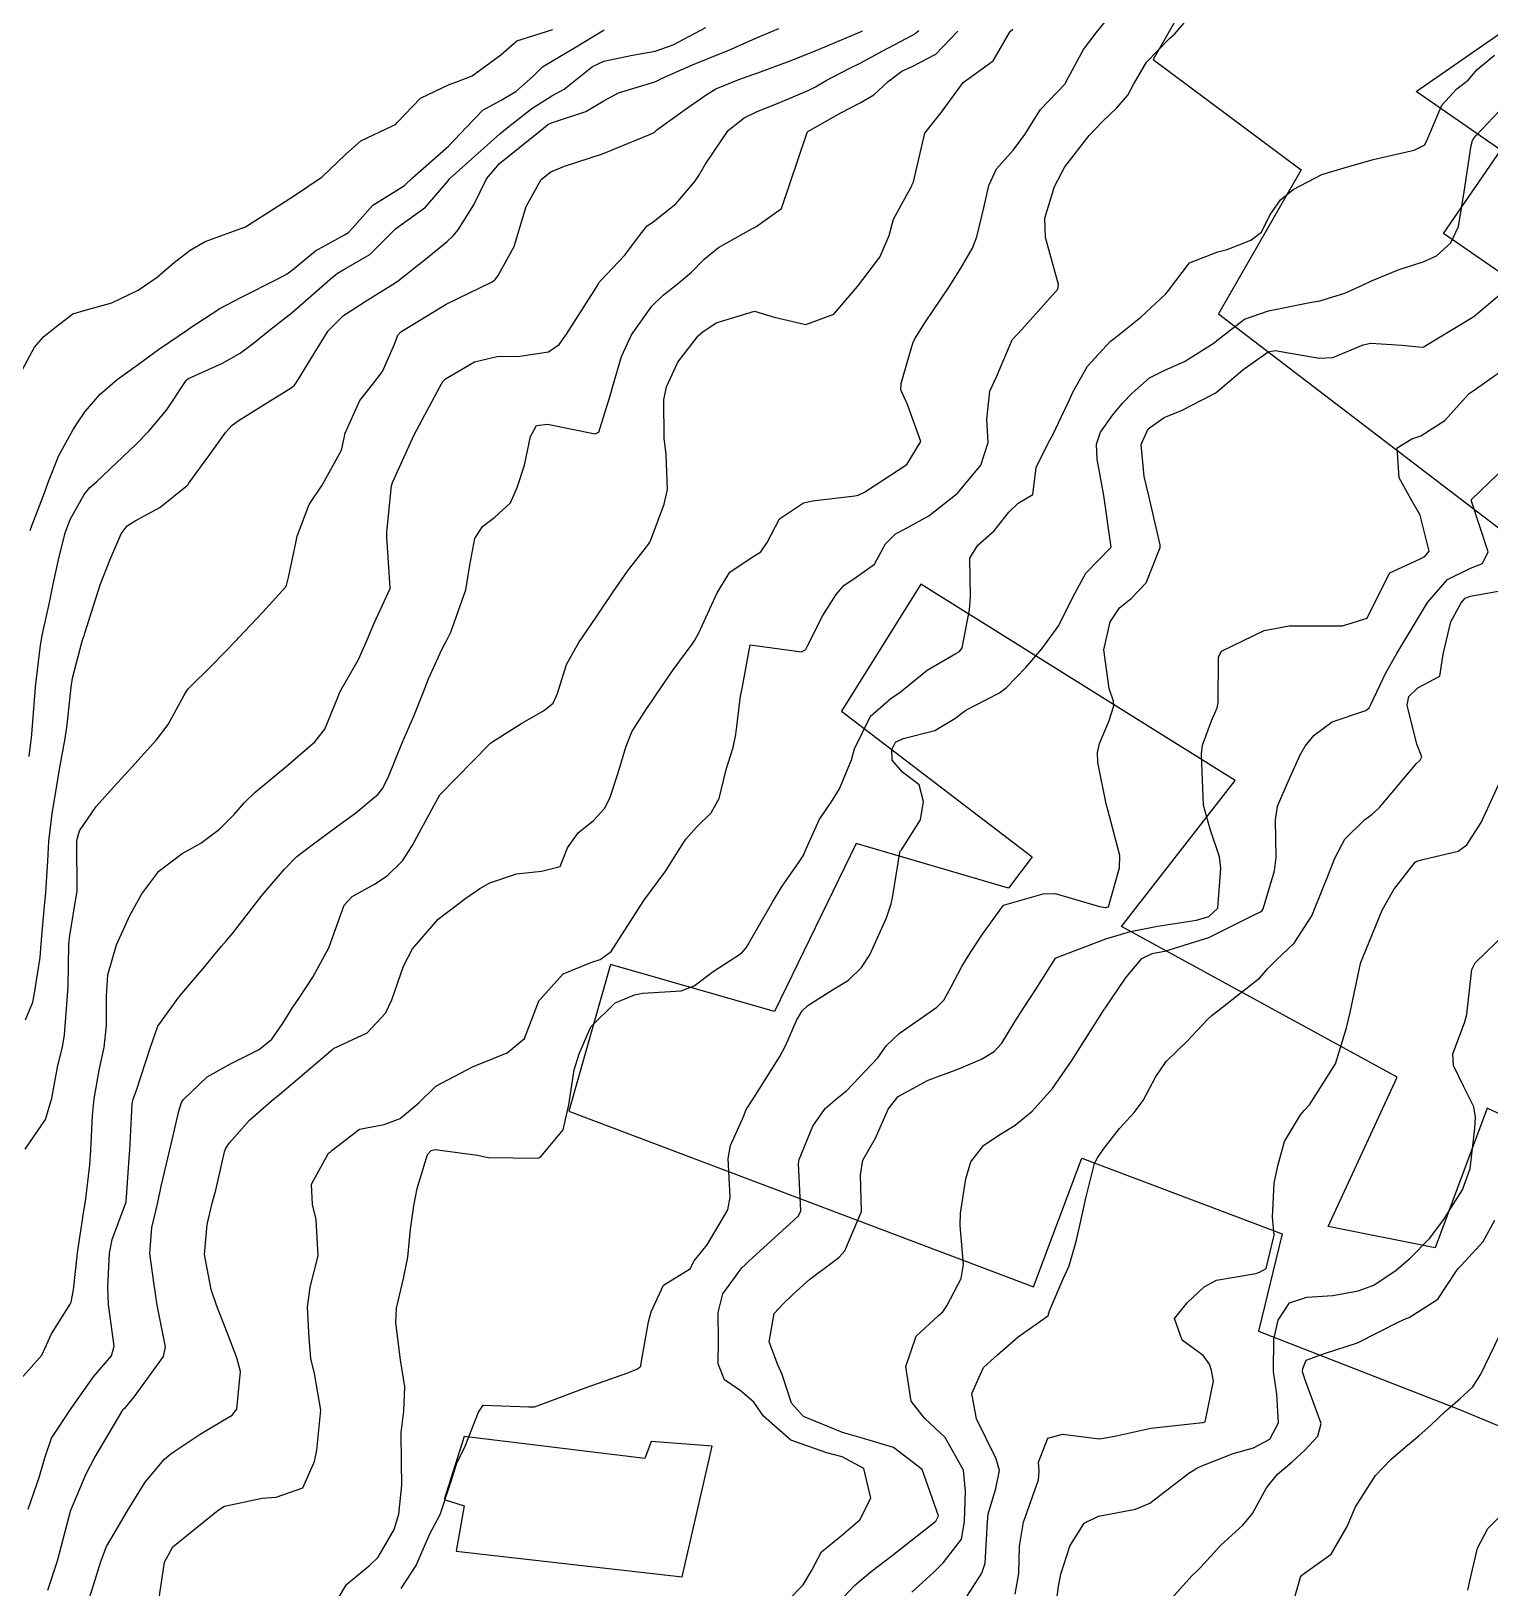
# Model space of a CAD drawing. Header units: metres. Extents: x 318500 to 325275, y 7408834 to 7428799.
# Drawn here: x 321605.4 to 321662.2, y 7423787.1 to 7423847.7 of the extents above; entities that cross this region are included whole.
import ezdxf

# ---------------------------------------------------------------- set-up
doc = ezdxf.new("R2010")
doc.units = ezdxf.units.M
doc.header["$MEASUREMENT"] = 0
for name, color, linetype in [('Curvas de Nivel 1m', 11, 'Continuous'), ('Curvas de Nivel 5m', 15, 'Continuous'), ('Edificações', 30, 'Continuous')]:
    doc.layers.add(name, color=color, linetype=linetype)

msp = doc.modelspace()

# ---------------------------------------------------------------- linework, layer by layer
at = {"layer": 'Curvas de Nivel 1m', "flags": 128}
for points, elevation in [([(321610.411, 7423786.594), (321610.634, 7423788.075), (321610.956, 7423788.671), (321612.661, 7423790.045), (321612.836, 7423790.178), (321612.973, 7423790.257), (321614.437, 7423790.567), (321614.979, 7423790.601), (321616.014, 7423790.975), (321616.476, 7423791.998), (321616.563, 7423792.44), (321616.712, 7423793.995), (321616.464, 7423795.418), (321616.332, 7423796.001), (321616.262, 7423796.802), (321616.204, 7423798.003), (321616.306, 7423798.787), (321616.617, 7423799.997), (321616.534, 7423801.409), (321616.398, 7423802.001), (321616.353, 7423802.791), (321617.021, 7423803.992), (321617.098, 7423804.054), (321617.162, 7423804.113), (321618.226, 7423804.928), (321619.177, 7423805.108), (321619.8, 7423805.342), (321620.532, 7423805.95), (321621.197, 7423806.609), (321622.65, 7423807.364), (321623.207, 7423807.59), (321623.43, 7423807.685), (321623.974, 7423807.902), (321624.649, 7423808.466), (321625.185, 7423809.891), (321625.208, 7423809.923), (321625.241, 7423809.967), (321626.151, 7423810.982), (321627.264, 7423811.432), (321627.583, 7423811.538), (321628.018, 7423811.849), (321629.29, 7423813.83), (321630.142, 7423814.987), (321630.664, 7423815.817), (321630.921, 7423816.219), (321631.333, 7423816.683), (321631.904, 7423817.24), (321632.219, 7423817.797), (321632.5, 7423818.932), (321632.76, 7423819.789), (321632.873, 7423820.293), (321633.055, 7423821.785), (321633.111, 7423822.078), (321633.43, 7423823.78), (321635.426, 7423823.51), (321635.583, 7423823.594), (321635.663, 7423823.748), (321636.257, 7423824.927), (321636.769, 7423825.737), (321637.083, 7423826.106), (321637.459, 7423826.35), (321638.265, 7423826.921), (321638.701, 7423827.712), (321639.085, 7423828.107), (321639.489, 7423828.312), (321640.376, 7423828.808), (321641.486, 7423829.67), (321641.51, 7423829.698), (321642.404, 7423830.778), (321642.689, 7423831.658), (321642.64, 7423832.562), (321642.762, 7423833.658), (321643.015, 7423834.209), (321643.589, 7423835.56), (321643.616, 7423835.623), (321643.632, 7423835.649), (321644.005, 7423836.054), (321645.405, 7423837.623), (321645.43, 7423837.806), (321644.922, 7423839.631), (321644.895, 7423840.387), (321645.272, 7423841.626), (321645.678, 7423842.388), (321646.622, 7423843.611), (321647.148, 7423844.156), (321647.706, 7423844.686), (321648.132, 7423845.175), (321648.345, 7423845.591), (321648.855, 7423846.462), (321649.747, 7423847.388), (321649.848, 7423847.469), (321649.955, 7423847.567), (321651.004, 7423848.793)], 792), ([(321607.533, 7423786.114), (321607.865, 7423787.181), (321608.154, 7423788.108), (321608.371, 7423788.691), (321608.966, 7423789.703), (321609.21, 7423790.096), (321609.882, 7423791.191), (321610.621, 7423792.076), (321610.821, 7423792.254), (321611.005, 7423792.383), (321612.016, 7423793.054), (321613.024, 7423793.659), (321613.27, 7423793.794), (321613.452, 7423794.036), (321613.587, 7423795.493), (321613.452, 7423796.036), (321613.065, 7423797.019), (321612.667, 7423798.046), (321612.447, 7423798.693), (321612.194, 7423800.054), (321612.287, 7423801.218), (321612.492, 7423802.05), (321612.629, 7423802.556), (321612.965, 7423804.052), (321613.021, 7423804.193), (321613.165, 7423804.395), (321613.939, 7423805.278), (321614.778, 7423806.026), (321615.193, 7423806.358), (321617.123, 7423807.991), (321617.166, 7423808.035), (321617.211, 7423808.068), (321618.516, 7423808.682), (321619.232, 7423809.441), (321619.481, 7423809.966), (321619.94, 7423811.28), (321620.287, 7423811.955), (321621.282, 7423813.102), (321622.358, 7423813.924), (321622.911, 7423814.3), (321623.299, 7423814.522), (321624.336, 7423814.868), (321625.306, 7423814.979), (321626.037, 7423815.151), (321626.314, 7423815.875), (321626.734, 7423816.463), (321627.336, 7423816.951), (321627.77, 7423817.428), (321627.98, 7423817.851), (321628.275, 7423818.762), (321628.599, 7423819.842), (321628.822, 7423820.394), (321629.392, 7423821.289), (321629.617, 7423821.608), (321629.758, 7423821.826), (321630.425, 7423822.81), (321631.169, 7423823.813), (321631.277, 7423823.966), (321631.434, 7423824.244), (321632.144, 7423825.8), (321632.64, 7423826.614), (321633.471, 7423827.174), (321633.849, 7423827.399), (321634.094, 7423827.771), (321634.576, 7423828.682), (321635.503, 7423829.308), (321635.859, 7423829.392), (321637.508, 7423829.578), (321637.628, 7423829.609), (321637.883, 7423829.724), (321639.521, 7423830.807), (321640.072, 7423831.692), (321639.552, 7423833.136), (321639.291, 7423833.704), (321639.311, 7423833.957), (321639.578, 7423834.897), (321639.756, 7423835.529), (321639.834, 7423835.696), (321640.257, 7423836.35), (321641.151, 7423837.677), (321641.324, 7423837.964), (321641.622, 7423838.445), (321642.08, 7423839.219), (321642.25, 7423839.664), (321642.528, 7423840.79), (321642.712, 7423841.66), (321643.019, 7423842.315), (321643.684, 7423843.048), (321644.113, 7423843.644), (321644.726, 7423844.613), (321645.683, 7423845.621), (321645.699, 7423845.642), (321645.721, 7423845.681), (321646.399, 7423846.954), (321646.897, 7423847.609), (321647.28, 7423848.08)], 791), ([(321604.919, 7423834.16), (321605.572, 7423835.369), (321605.935, 7423835.788), (321606.384, 7423836.142), (321607.063, 7423836.66), (321607.59, 7423836.824), (321608.575, 7423837.096), (321609.605, 7423837.585), (321610.348, 7423838.089), (321611.023, 7423838.675), (321611.626, 7423839.138), (321612.211, 7423839.485), (321613.639, 7423839.995), (321613.68, 7423840.009), (321613.786, 7423840.048), (321615.652, 7423841.249), (321616.771, 7423842.003), (321617.673, 7423842.861), (321618.275, 7423843.393), (321619.485, 7423843.972), (321619.629, 7423844.032), (321619.692, 7423844.11), (321620.6, 7423845.064), (321621.715, 7423845.591), (321621.966, 7423845.687), (321622.612, 7423845.927), (321623.728, 7423846.752), (321624.35, 7423847.287), (321625.748, 7423847.732)], 783), ([(321605.041, 7423795.211), (321605.854, 7423796.138), (321606.236, 7423796.959), (321606.954, 7423798.122), (321607.003, 7423798.2), (321607.088, 7423798.683), (321607.235, 7423799.992), (321607.25, 7423800.119), (321607.492, 7423801.751), (321607.553, 7423802.116), (321607.724, 7423803.541), (321607.764, 7423804.114), (321607.834, 7423805.46), (321607.889, 7423806.113), (321608.089, 7423807.224), (321608.282, 7423808.109), (321608.37, 7423808.961), (321608.37, 7423810.109), (321608.432, 7423810.933), (321608.757, 7423812.108), (321609.281, 7423813.244), (321609.754, 7423814.093), (321610.412, 7423814.975), (321611.314, 7423815.661), (321611.585, 7423815.798), (321612.048, 7423816.063), (321612.772, 7423816.612), (321613.337, 7423817.173), (321613.746, 7423817.642), (321614.152, 7423818.038), (321615.36, 7423819.036), (321616.48, 7423820.003), (321616.869, 7423820.506), (321617.397, 7423821.775), (321617.452, 7423821.937), (321617.478, 7423821.989), (321618.185, 7423823.215), (321618.52, 7423823.979), (321618.788, 7423824.625), (321619.412, 7423825.97), (321619.419, 7423826.001), (321619.283, 7423827.972), (321619.291, 7423828.164), (321619.467, 7423829.97), (321619.476, 7423830.004), (321619.511, 7423830.106), (321620.344, 7423831.958), (321620.764, 7423832.729), (321621.412, 7423833.942), (321621.468, 7423834.035), (321621.563, 7423834.139), (321622.7, 7423834.797), (321623.576, 7423835.007), (321624.459, 7423835.019), (321625.579, 7423835.184), (321625.992, 7423835.476), (321626.278, 7423835.88), (321627.445, 7423837.699), (321627.535, 7423837.861), (321627.563, 7423837.909), (321627.611, 7423837.958), (321628.534, 7423838.938), (321629.216, 7423839.836), (321629.401, 7423840.076), (321629.646, 7423840.252), (321630.531, 7423840.947), (321631.276, 7423841.814), (321631.434, 7423842.05), (321631.677, 7423842.481), (321632.574, 7423843.797), (321633.189, 7423844.296), (321633.701, 7423844.539), (321634.585, 7423844.889), (321635.714, 7423845.365), (321635.965, 7423845.498), (321636.386, 7423845.743), (321637.261, 7423846.2), (321637.731, 7423846.434), (321638.568, 7423846.887), (321639.747, 7423847.517), (321639.861, 7423847.586), (321639.991, 7423847.696)], 788), ([(321605.205, 7423804.149), (321606.006, 7423805.309), (321606.247, 7423806.134), (321606.479, 7423807.407), (321606.66, 7423808.128), (321606.745, 7423808.6), (321606.858, 7423810.126), (321606.878, 7423810.493), (321606.914, 7423812.134), (321606.942, 7423812.465), (321607.225, 7423814.131), (321607.232, 7423814.19), (321607.224, 7423816.131), (321607.234, 7423816.218), (321607.326, 7423816.547), (321607.967, 7423817.494), (321608.536, 7423818.112), (321609.359, 7423819.019), (321610.32, 7423820.086), (321610.773, 7423820.685), (321611.396, 7423821.828), (321611.484, 7423821.984), (321611.548, 7423822.069), (321612.481, 7423822.992), (321613.429, 7423823.963), (321613.471, 7423824.008), (321613.507, 7423824.049), (321614.44, 7423825.035), (321615.343, 7423826.022), (321615.384, 7423826.088), (321615.456, 7423826.397), (321615.743, 7423827.749), (321615.798, 7423828.015), (321616.257, 7423829.25), (321616.763, 7423830.001), (321617.524, 7423831.365), (321617.632, 7423831.885), (321617.655, 7423831.989), (321618.237, 7423833.296), (321618.779, 7423833.978), (321619.121, 7423834.42), (321619.583, 7423835.483), (321619.72, 7423835.836), (321619.832, 7423835.966), (321621.601, 7423837.045), (321623.386, 7423837.913), (321623.513, 7423838.01), (321623.614, 7423838.156), (321624.248, 7423839.287), (321624.419, 7423839.902), (321624.706, 7423840.848), (321625.289, 7423841.894), (321625.673, 7423842.195), (321626.201, 7423842.408), (321627.68, 7423842.895), (321629.484, 7423843.629), (321629.689, 7423843.721), (321629.741, 7423843.778), (321629.789, 7423843.829), (321630.9, 7423844.62), (321631.711, 7423845.195), (321632.097, 7423845.421), (321632.991, 7423845.791), (321633.528, 7423845.978), (321633.724, 7423846.049), (321634.982, 7423846.51), (321635.736, 7423846.805), (321636.396, 7423847.088), (321637.749, 7423847.657), (321637.795, 7423847.683)], 787), ([(321605.226, 7423809.186), (321605.505, 7423809.877), (321605.559, 7423810.145), (321605.787, 7423811.617), (321605.837, 7423812.144), (321605.951, 7423813.476), (321606.018, 7423814.143), (321606.091, 7423815.359), (321606.129, 7423816.142), (321606.261, 7423817.216), (321606.412, 7423818.139), (321606.548, 7423818.948), (321606.764, 7423820.136), (321606.843, 7423820.67), (321606.997, 7423822.134), (321607.056, 7423822.483), (321607.427, 7423823.923), (321607.483, 7423824.076), (321607.507, 7423824.129), (321607.535, 7423824.232), (321608.13, 7423826.12), (321608.498, 7423827.081), (321608.943, 7423828.108), (321609.181, 7423828.408), (321609.488, 7423828.604), (321610.454, 7423829.127), (321611.509, 7423829.98), (321611.553, 7423830.026), (321611.584, 7423830.069), (321612.397, 7423831.185), (321613.023, 7423832.055), (321613.26, 7423832.327), (321613.537, 7423832.533), (321614.474, 7423833.108), (321615.556, 7423833.779), (321615.689, 7423833.887), (321615.788, 7423834.017), (321616.461, 7423835.123), (321617.001, 7423835.999), (321617.596, 7423836.6), (321618.437, 7423837.146), (321619.609, 7423837.874), (321619.744, 7423837.968), (321620.785, 7423838.791), (321621.633, 7423839.481), (321621.87, 7423839.703), (321622.065, 7423839.934), (321622.666, 7423840.914), (321623.17, 7423841.917), (321623.676, 7423842.515), (321625.379, 7423843.893), (321625.554, 7423844.029), (321625.693, 7423844.098), (321627.025, 7423844.545), (321627.706, 7423844.949), (321628.3, 7423845.262), (321629.718, 7423845.695), (321629.807, 7423845.741), (321629.974, 7423845.827), (321631.187, 7423846.357), (321631.732, 7423846.583), (321632.601, 7423846.933), (321633.745, 7423847.435), (321633.989, 7423847.534), (321634.544, 7423847.768)], 786), ([(321605.329, 7423790.145), (321605.749, 7423791.378), (321605.979, 7423792.135), (321606.236, 7423792.908), (321607.03, 7423794.093), (321607.866, 7423795.288), (321608.57, 7423796.105), (321608.67, 7423796.49), (321608.45, 7423798.106), (321608.42, 7423798.777), (321608.491, 7423800.106), (321608.588, 7423800.633), (321609.13, 7423802.069), (321609.138, 7423802.1), (321609.269, 7423803.988), (321609.276, 7423804.098), (321609.373, 7423805.912), (321609.409, 7423806.097), (321609.546, 7423806.447), (321610.076, 7423808.087), (321610.369, 7423808.937), (321611.189, 7423810.071), (321611.215, 7423810.096), (321611.241, 7423810.132), (321612.137, 7423811.181), (321612.853, 7423812.054), (321613.046, 7423812.278), (321613.275, 7423812.548), (321614.433, 7423814.033), (321614.828, 7423814.496), (321615.305, 7423815.05), (321615.784, 7423815.541), (321616.377, 7423816.004), (321616.923, 7423816.399), (321617.331, 7423816.695), (321618.075, 7423817.246), (321618.946, 7423817.974), (321619.128, 7423818.197), (321619.357, 7423818.69), (321619.877, 7423819.962), (321620.334, 7423821.007), (321620.711, 7423821.95), (321620.901, 7423822.454), (321621.425, 7423823.599), (321621.548, 7423823.818), (321621.613, 7423823.937), (321621.776, 7423824.278), (321622.361, 7423825.926), (321622.51, 7423826.878), (321622.706, 7423827.922), (321623.013, 7423828.391), (321623.493, 7423828.746), (321624.096, 7423829.309), (321624.365, 7423829.901), (321624.643, 7423830.774), (321624.884, 7423831.896), (321625.106, 7423832.325), (321625.537, 7423832.367), (321627.401, 7423831.993), (321627.533, 7423832.06), (321627.968, 7423833.44), (321628.079, 7423833.852), (321628.423, 7423835.002), (321628.81, 7423835.842), (321629.601, 7423836.963), (321630.04, 7423837.391), (321630.591, 7423837.82), (321631.139, 7423838.293), (321631.624, 7423838.777), (321632.191, 7423839.242), (321633.169, 7423839.787), (321633.464, 7423839.961), (321633.644, 7423840.057), (321634.653, 7423840.767), (321634.982, 7423841.76), (321635.628, 7423843.689), (321635.663, 7423843.75), (321635.678, 7423843.762), (321636.955, 7423844.484), (321637.707, 7423844.877), (321638.242, 7423845.192), (321638.798, 7423845.714), (321639.326, 7423846.106), (321639.729, 7423846.289), (321640.649, 7423846.774), (321641.507, 7423847.674)], 789), ([(321605.406, 7423828.226), (321605.485, 7423828.451), (321605.956, 7423829.693), (321606.119, 7423830.144), (321606.513, 7423831.147), (321607.064, 7423832.135), (321607.242, 7423832.426), (321607.541, 7423832.864), (321608.128, 7423833.545), (321608.795, 7423834.111), (321609.568, 7423834.666), (321610.392, 7423835.273), (321611.56, 7423836.07), (321611.59, 7423836.092), (321612.786, 7423836.87), (321613.603, 7423837.304), (321615.044, 7423838.028), (321615.412, 7423838.224), (321615.615, 7423838.382), (321616.512, 7423839.121), (321617.636, 7423839.737), (321617.798, 7423839.828), (321617.941, 7423839.987), (321618.736, 7423840.893), (321619.662, 7423841.46), (321619.971, 7423841.66), (321620.291, 7423841.961), (321621.683, 7423843.195), (321622.391, 7423843.929), (321623.027, 7423844.593), (321623.706, 7423844.965), (321624.302, 7423845.314), (321624.964, 7423845.898), (321625.344, 7423846.274), (321625.729, 7423846.51), (321626.595, 7423847.02), (321627.748, 7423847.723)], 784), ([(321616.988, 7423785.989), (321617.711, 7423787.206), (321618.623, 7423787.965), (321618.953, 7423788.275), (321619.572, 7423789.345), (321619.754, 7423789.952), (321619.866, 7423791.072), (321619.86, 7423791.951), (321619.845, 7423793.124), (321619.941, 7423793.951), (321619.986, 7423794.897), (321619.817, 7423795.958), (321619.638, 7423797.395), (321619.66, 7423797.961), (321619.93, 7423799.125), (321620.102, 7423799.955), (321620.211, 7423801.044), (321620.336, 7423801.952), (321620.465, 7423802.625), (321620.863, 7423803.944), (321621.005, 7423804.1), (321621.163, 7423804.143), (321622.815, 7423803.915), (321623.159, 7423803.842), (321623.241, 7423803.827), (321625.159, 7423803.804), (321625.224, 7423803.824), (321625.311, 7423803.888), (321626.144, 7423804.907), (321626.365, 7423805.872), (321626.572, 7423807.238), (321626.766, 7423807.867), (321627.226, 7423808.914), (321628.179, 7423809.846), (321628.92, 7423810.159), (321629.246, 7423810.221), (321630.742, 7423810.321), (321631.251, 7423810.513), (321631.992, 7423811.066), (321633.09, 7423811.783), (321633.272, 7423811.986), (321634.295, 7423813.765), (321634.669, 7423814.39), (321635.313, 7423815.295), (321635.496, 7423815.57), (321635.574, 7423815.747), (321636.115, 7423816.966), (321636.631, 7423817.737), (321636.908, 7423818.181), (321637.366, 7423819.303), (321637.483, 7423819.728), (321638.106, 7423821.002), (321638.912, 7423821.707), (321639.209, 7423821.897), (321639.405, 7423822.061), (321640.312, 7423822.791), (321641.427, 7423823.445), (321641.573, 7423823.524), (321641.681, 7423823.667), (321641.963, 7423825.147), (321642.004, 7423825.664), (321641.978, 7423827.16), (321642.287, 7423827.662), (321642.924, 7423828.22), (321643.499, 7423828.945), (321643.854, 7423829.295), (321644.428, 7423829.636), (321644.565, 7423830.679), (321645.023, 7423831.628), (321645.204, 7423831.956), (321645.546, 7423832.671), (321645.853, 7423833.318), (321645.986, 7423833.614), (321646.555, 7423834.625), (321647.444, 7423835.592), (321647.591, 7423835.708), (321648.638, 7423836.541), (321649.609, 7423837.44), (321649.708, 7423837.569), (321650.528, 7423838.655), (321651.633, 7423839.077), (321652.001, 7423839.17), (321652.92, 7423839.527), (321653.328, 7423839.84), (321653.655, 7423840.504), (321654.074, 7423841.104), (321654.562, 7423841.507), (321655.676, 7423842.086), (321656.545, 7423842.343), (321657.682, 7423842.676), (321659.275, 7423843.033), (321659.688, 7423843.249), (321659.779, 7423843.439), (321660.353, 7423844.788), (321660.935, 7423845.422), (321661.379, 7423845.762), (321661.731, 7423846.175), (321662.406, 7423846.734)], 793), ([(321619.839, 7423787.048), (321620.428, 7423787.945), (321620.583, 7423788.314), (321620.962, 7423789.186), (321621.362, 7423789.934), (321621.762, 7423791.155), (321622.015, 7423791.925), (321622.331, 7423792.599), (321622.853, 7423793.913), (321623.033, 7423794.187), (321624.807, 7423794.118), (321625.032, 7423794.117), (321625.417, 7423794.268), (321627.04, 7423794.873), (321628.661, 7423795.45), (321629.048, 7423795.597), (321629.169, 7423795.709), (321629.187, 7423795.829), (321629.468, 7423797.432), (321629.568, 7423797.825), (321630.056, 7423798.86), (321631.105, 7423799.504), (321631.201, 7423799.716), (321631.254, 7423799.808), (321631.748, 7423800.432), (321632.558, 7423801.789), (321632.645, 7423802.279), (321632.578, 7423803.789), (321632.663, 7423804.292), (321633.185, 7423805.452), (321633.275, 7423805.692), (321633.318, 7423805.778), (321633.571, 7423806.151), (321634.589, 7423807.759), (321634.802, 7423808.17), (321635.231, 7423809.158), (321635.446, 7423809.539), (321635.675, 7423809.746), (321636.632, 7423810.353), (321637.255, 7423810.731), (321637.765, 7423811.22), (321638.09, 7423811.718), (321638.735, 7423813.159), (321638.917, 7423813.706), (321638.982, 7423814.017), (321639.251, 7423815.701), (321639.271, 7423815.75), (321639.322, 7423815.809), (321640.061, 7423816.967), (321640.17, 7423817.688), (321640.006, 7423818.339), (321639.361, 7423818.828), (321638.955, 7423819.295), (321638.943, 7423819.706), (321639.084, 7423819.995), (321639.377, 7423820.141), (321640.611, 7423820.453), (321641.389, 7423820.919), (321641.823, 7423821.236), (321642.631, 7423821.658), (321643.139, 7423821.918), (321643.407, 7423822.117), (321644.152, 7423822.906), (321644.777, 7423823.63), (321645.439, 7423824.534), (321645.979, 7423825.612), (321646.492, 7423826.578), (321647.48, 7423827.59), (321647.188, 7423829.595), (321646.939, 7423831.013), (321646.913, 7423831.599), (321647.07, 7423832.064), (321647.547, 7423832.734), (321647.94, 7423833.2), (321648.294, 7423833.583), (321648.968, 7423834.177), (321649.573, 7423834.468), (321650.332, 7423834.806), (321651.492, 7423835.541), (321651.591, 7423835.623), (321652.666, 7423836.462), (321653.603, 7423836.784), (321655.211, 7423837.101), (321655.607, 7423837.178), (321656.571, 7423837.476), (321657.287, 7423837.793), (321657.617, 7423837.946), (321658.688, 7423838.385), (321659.629, 7423838.695), (321660.143, 7423838.922), (321660.707, 7423839.424), (321661.005, 7423840.064), (321661.216, 7423841.417), (321661.492, 7423843.217), (321661.546, 7423843.412), (321661.595, 7423843.508), (321661.693, 7423843.609), (321662.568, 7423844.536)], 794), ([(321636.933, 7423786.576), (321637.493, 7423787.17), (321638.135, 7423787.712), (321638.956, 7423788.338), (321640.661, 7423789.675), (321640.764, 7423789.883), (321640.121, 7423791.683), (321639.013, 7423792.537), (321637.841, 7423792.894), (321637.021, 7423793.119), (321635.503, 7423793.745), (321635.035, 7423794.272), (321634.674, 7423795.383), (321634.504, 7423795.758), (321634.172, 7423796.655), (321634.363, 7423797.761), (321634.706, 7423798.135), (321635.091, 7423798.495), (321635.752, 7423799.092), (321636.625, 7423799.735), (321636.895, 7423799.949), (321637.115, 7423800.198), (321637.759, 7423801.721), (321637.722, 7423803.151), (321637.812, 7423803.72), (321638.305, 7423804.581), (321638.798, 7423805.706), (321639.195, 7423806.196), (321640.359, 7423806.841), (321641.205, 7423807.153), (321641.58, 7423807.292), (321642.436, 7423807.658), (321642.919, 7423807.948), (321643.219, 7423808.283), (321643.743, 7423809.132), (321644.065, 7423809.638), (321644.529, 7423810.352), (321645.268, 7423811.516), (321645.308, 7423811.581), (321645.371, 7423811.618), (321647.278, 7423812.341), (321648.232, 7423812.629), (321649.283, 7423812.829), (321650.799, 7423813.061), (321651.287, 7423813.208), (321651.631, 7423813.535), (321651.753, 7423815.094), (321651.696, 7423815.534), (321651.336, 7423816.606), (321651.078, 7423817.544), (321651.003, 7423819.182), (321650.999, 7423819.546), (321651.039, 7423819.881), (321651.389, 7423820.827), (321651.607, 7423821.327), (321651.648, 7423821.536), (321651.652, 7423823.311), (321651.777, 7423823.535), (321653.438, 7423824.337), (321654.414, 7423824.527), (321655.44, 7423824.527), (321656.488, 7423824.522), (321657.444, 7423824.824), (321657.758, 7423825.457), (321658.329, 7423826.59), (321659.475, 7423827.119), (321659.689, 7423827.225), (321659.862, 7423827.434), (321659.501, 7423828.832), (321659.157, 7423829.444), (321658.685, 7423830.281), (321658.607, 7423831.449), (321659.185, 7423831.794), (321659.537, 7423831.917), (321660.462, 7423832.51), (321661.267, 7423833.414), (321661.413, 7423833.562), (321661.564, 7423833.665), (321662.584, 7423834.386)], 796), ([(321639.722, 7423786.905), (321640.56, 7423787.676), (321640.954, 7423788.059), (321641.648, 7423788.978), (321641.775, 7423789.662), (321641.811, 7423790.843), (321641.736, 7423791.663), (321641.019, 7423792.927), (321640.208, 7423793.682), (321639.693, 7423794.346), (321639.487, 7423795.693), (321639.886, 7423796.87), (321640.754, 7423797.675), (321640.932, 7423797.823), (321641.086, 7423798.051), (321641.646, 7423799.12), (321641.727, 7423799.664), (321641.608, 7423801.183), (321641.617, 7423801.665), (321641.818, 7423802.995), (321642.013, 7423803.661), (321642.519, 7423804.307), (321643.176, 7423804.734), (321643.738, 7423805.085), (321644.405, 7423805.632), (321645.199, 7423806.515), (321645.947, 7423807.609), (321646.441, 7423808.382), (321647.208, 7423809.59), (321647.221, 7423809.609), (321647.241, 7423809.64), (321648.035, 7423810.806), (321648.679, 7423811.576), (321649.074, 7423811.77), (321649.272, 7423811.813), (321649.571, 7423811.863), (321651.279, 7423812.391), (321653.043, 7423813.269), (321653.289, 7423813.393), (321653.362, 7423813.436), (321653.401, 7423813.509), (321653.833, 7423814.984), (321653.906, 7423815.504), (321653.87, 7423816.977), (321653.953, 7423817.504), (321654.377, 7423818.483), (321654.842, 7423819.495), (321655.033, 7423819.835), (321655.382, 7423820.27), (321656.084, 7423820.785), (321657.397, 7423821.231), (321657.525, 7423821.332), (321657.581, 7423821.457), (321658.172, 7423822.695), (321658.603, 7423823.442), (321659.444, 7423824.849), (321659.796, 7423825.435), (321660.567, 7423826.32), (321661.47, 7423826.766), (321661.929, 7423826.948), (321662.149, 7423827.4), (321661.509, 7423829.369), (321661.5, 7423829.41), (321661.51, 7423829.439), (321663.53, 7423831.38)], 797), ([(321641.857, 7423786.74), (321642.45, 7423787.655), (321642.574, 7423788.034), (321642.667, 7423789.653), (321642.693, 7423789.943), (321642.993, 7423790.951), (321643.131, 7423791.648), (321643.007, 7423792.098), (321642.243, 7423793.658), (321642.052, 7423794.648), (321642.514, 7423795.655), (321642.793, 7423795.914), (321643.058, 7423796.153), (321643.855, 7423796.852), (321644.958, 7423797.622), (321645.021, 7423797.681), (321645.084, 7423797.859), (321645.611, 7423799.104), (321645.839, 7423799.609), (321646.126, 7423800.611), (321646.347, 7423801.602), (321646.495, 7423802.245), (321646.83, 7423803.595), (321646.942, 7423803.815), (321647.168, 7423804.134), (321647.805, 7423804.959), (321648.371, 7423805.578), (321648.722, 7423806.048), (321649.204, 7423806.96), (321649.625, 7423807.564), (321650.426, 7423808.348), (321651.235, 7423809.195), (321651.412, 7423809.363), (321651.63, 7423809.534), (321653.26, 7423810.815), (321653.583, 7423811.189), (321653.907, 7423811.504), (321654.604, 7423812.17), (321655.287, 7423813.237), (321655.397, 7423813.488), (321655.944, 7423814.847), (321656.184, 7423815.477), (321656.581, 7423816.221), (321657.343, 7423816.971), (321657.623, 7423817.179), (321657.929, 7423817.451), (321659.367, 7423819.164), (321659.504, 7423819.294), (321659.575, 7423819.428), (321659.377, 7423819.915), (321658.996, 7423821.436), (321659.063, 7423821.777), (321659.41, 7423822.109), (321660.274, 7423822.565), (321660.396, 7423823.42), (321660.706, 7423824.681), (321661.105, 7423825.415), (321661.261, 7423825.605), (321661.454, 7423825.678), (321662.914, 7423825.932)], 798), ([(321643.743, 7423786.833), (321643.882, 7423787.636), (321643.908, 7423788.694), (321644.07, 7423789.634), (321644.65, 7423791.278), (321644.683, 7423791.625), (321644.654, 7423791.976), (321645.019, 7423792.901), (321645.579, 7423793.055), (321647.019, 7423792.88), (321647.621, 7423792.984), (321649.026, 7423793.287), (321649.272, 7423793.32), (321651.03, 7423793.512), (321651.054, 7423793.516), (321651.144, 7423793.538), (321651.46, 7423795.128), (321651.385, 7423795.535), (321651.307, 7423795.781), (321651.066, 7423796.125), (321650.239, 7423796.72), (321649.951, 7423797.557), (321650.452, 7423798.187), (321651.099, 7423798.797), (321651.579, 7423799.057), (321653.107, 7423799.316), (321653.251, 7423799.366), (321653.51, 7423799.506), (321653.824, 7423800.802), (321653.754, 7423801.504), (321653.825, 7423802.828), (321653.969, 7423803.502), (321654.227, 7423804.446), (321654.851, 7423805.493), (321655.01, 7423805.673), (321655.194, 7423805.881), (321656.212, 7423807.475), (321656.644, 7423808.881), (321656.782, 7423809.467), (321657.188, 7423811.381), (321657.21, 7423811.461), (321657.272, 7423811.619), (321658.023, 7423813.449), (321658.481, 7423814.263), (321659.318, 7423815.321), (321659.382, 7423815.366), (321659.612, 7423815.427), (321660.987, 7423815.752), (321661.329, 7423816.002), (321661.878, 7423816.866), (321662.132, 7423817.398), (321662.764, 7423818.789)], 799), ([(321649.832, 7423786.661), (321650.615, 7423787.545), (321650.793, 7423787.702), (321650.955, 7423787.866), (321651.753, 7423788.743), (321652.598, 7423789.516), (321652.985, 7423789.968), (321653.522, 7423790.977), (321653.949, 7423791.501), (321654.523, 7423791.98), (321655.014, 7423792.435), (321655.528, 7423792.977), (321655.653, 7423793.481), (321655.054, 7423795.095), (321654.932, 7423795.491), (321654.934, 7423795.619), (321655.064, 7423795.937), (321655.789, 7423796.201), (321657.072, 7423796.613), (321658.673, 7423797.436), (321658.956, 7423797.558), (321659.083, 7423797.601), (321660.197, 7423798.315), (321660.927, 7423799.412), (321660.998, 7423799.525), (321661.113, 7423799.639), (321661.961, 7423800.564), (321662.411, 7423801.391)], 801), ([(321654.426, 7423785.996), (321654.848, 7423787.491), (321654.885, 7423787.557), (321654.952, 7423787.607), (321656.043, 7423788.395), (321656.665, 7423789.465), (321656.988, 7423790.233), (321657.763, 7423791.449), (321658.371, 7423792.078), (321659.018, 7423792.628), (321659.459, 7423792.99), (321659.941, 7423793.421), (321660.495, 7423793.959), (321661.045, 7423794.437), (321661.553, 7423794.902), (321661.869, 7423795.398), (321662.592, 7423796.905)], 802), ([(321661.36, 7423786.988), (321661.453, 7423787.402), (321661.739, 7423788.628), (321662.137, 7423789.393), (321662.989, 7423790.243)], 803)]:
    msp.add_lwpolyline(points, dxfattribs=dict(at, elevation=elevation))
at = {"layer": 'Curvas de Nivel 5m', "flags": 128}
for points, elevation in [([(321605.363, 7423819.438), (321605.448, 7423820.07), (321605.46, 7423820.149), (321605.591, 7423821.954), (321605.609, 7423822.148), (321605.8, 7423823.771), (321605.872, 7423824.146), (321606.159, 7423825.427), (321606.301, 7423826.141), (321606.509, 7423827.095), (321606.765, 7423828.137), (321606.957, 7423828.667), (321607.503, 7423829.631), (321607.731, 7423829.902), (321607.98, 7423830.123), (321609.525, 7423831.599), (321610.016, 7423832.093), (321610.708, 7423832.917), (321611.472, 7423834.071), (321611.515, 7423834.116), (321611.561, 7423834.144), (321612.885, 7423834.742), (321613.576, 7423835.14), (321614.097, 7423835.527), (321614.721, 7423836.033), (321615.597, 7423836.716), (321617.068, 7423837.998), (321617.36, 7423838.247), (321617.616, 7423838.396), (321618.624, 7423838.981), (321619.623, 7423839.97), (321620.786, 7423840.82), (321621.669, 7423841.844), (321621.707, 7423841.901), (321621.737, 7423841.939), (321623.688, 7423843.672), (321623.971, 7423843.907), (321624.935, 7423844.664), (321625.709, 7423845.146), (321626.184, 7423845.412), (321626.769, 7423845.874), (321627.296, 7423846.297), (321627.73, 7423846.506), (321628.844, 7423846.733), (321629.736, 7423846.885), (321630.431, 7423847.132), (321631.702, 7423847.81)], 785), ([(321606.084, 7423786.982), (321606.461, 7423788.127), (321606.969, 7423790.06), (321606.984, 7423790.105), (321607.588, 7423791.517), (321607.889, 7423792.111), (321608.309, 7423792.809), (321609.029, 7423794.016), (321609.068, 7423794.061), (321609.111, 7423794.099), (321609.463, 7423794.522), (321610.592, 7423796.077), (321610.675, 7423796.457), (321610.347, 7423798.081), (321610.216, 7423798.961), (321610.065, 7423800.086), (321610.134, 7423801.098), (321610.366, 7423802.081), (321610.508, 7423802.711), (321610.829, 7423804.075), (321610.892, 7423804.346), (321611.183, 7423805.626), (321611.292, 7423805.965), (321611.354, 7423806.068), (321612.287, 7423806.971), (321613.204, 7423807.47), (321614.316, 7423808.033), (321614.808, 7423808.434), (321615.225, 7423809.026), (321615.603, 7423809.646), (321615.855, 7423810.011), (321616.404, 7423810.851), (321617.024, 7423811.994), (321617.277, 7423812.676), (321617.622, 7423813.652), (321617.93, 7423813.984), (321618.801, 7423814.471), (321619.302, 7423814.788), (321619.897, 7423815.375), (321620.275, 7423815.956), (321620.641, 7423816.64), (321621.35, 7423817.94), (321623.281, 7423819.911), (321623.324, 7423819.958), (321623.371, 7423819.995), (321624.545, 7423820.736), (321625.39, 7423821.213), (321625.765, 7423821.514), (321625.933, 7423821.882), (321626.274, 7423823.02), (321626.753, 7423823.87), (321627.44, 7423824.853), (321628.09, 7423825.85), (321628.651, 7423826.653), (321629.478, 7423827.712), (321629.527, 7423827.781), (321629.548, 7423827.829), (321630.074, 7423829.252), (321630.207, 7423829.823), (321630.16, 7423831.187), (321630.078, 7423831.825), (321630.065, 7423833.312), (321630.171, 7423833.824), (321630.609, 7423834.786), (321631.41, 7423835.812), (321631.505, 7423835.897), (321631.592, 7423835.965), (321632.108, 7423836.315), (321633.6, 7423836.775), (321634.366, 7423836.537), (321635.595, 7423836.248), (321636.679, 7423836.659), (321637.61, 7423837.73), (321638.478, 7423838.866), (321638.841, 7423839.712), (321639.007, 7423840.352), (321639.668, 7423841.558), (321639.718, 7423841.651), (321639.74, 7423841.699), (321639.78, 7423841.808), (321640.23, 7423843.692), (321640.87, 7423844.515), (321641.72, 7423845.67), (321642.882, 7423846.509), (321643.551, 7423847.652), (321643.653, 7423847.749)], 790), ([(321634.933, 7423786.629), (321635.495, 7423787.191), (321635.814, 7423787.741), (321636.209, 7423788.486), (321636.964, 7423789.106), (321637.703, 7423789.719), (321638.131, 7423790.565), (321637.853, 7423791.717), (321637.007, 7423792.174), (321636.409, 7423792.336), (321635.016, 7423792.822), (321633.944, 7423793.766), (321633.565, 7423794.302), (321633.04, 7423794.761), (321632.425, 7423795.17), (321632.18, 7423795.793), (321632.19, 7423796.666), (321632.188, 7423797.793), (321632.36, 7423798.522), (321633.106, 7423799.53), (321633.232, 7423799.654), (321633.365, 7423799.776), (321635.126, 7423801.394), (321635.313, 7423801.563), (321635.401, 7423801.747), (321635.314, 7423803.592), (321635.333, 7423803.748), (321635.87, 7423805.053), (321636.347, 7423805.738), (321636.797, 7423806.131), (321637.197, 7423806.439), (321638.394, 7423807.712), (321638.737, 7423808.188), (321639.224, 7423808.658), (321640.697, 7423809.678), (321640.964, 7423809.955), (321641.252, 7423810.476), (321641.667, 7423811.263), (321641.907, 7423811.664), (321642.449, 7423812.488), (321643.29, 7423813.65), (321644.835, 7423814.089), (321645.297, 7423814.109), (321647.028, 7423813.594), (321647.26, 7423813.561), (321647.29, 7423813.564), (321647.307, 7423813.572), (321647.374, 7423813.589), (321647.798, 7423815.1), (321647.812, 7423815.585), (321647.347, 7423817.364), (321647.284, 7423817.591), (321646.966, 7423819.196), (321646.942, 7423819.596), (321647.026, 7423819.944), (321647.388, 7423820.798), (321647.579, 7423821.407), (321647.568, 7423821.588), (321647.407, 7423822.084), (321647.198, 7423823.593), (321647.441, 7423824.678), (321647.808, 7423825.224), (321648.258, 7423825.582), (321648.844, 7423826.191), (321649.387, 7423827.571), (321649.383, 7423827.67), (321648.942, 7423829.576), (321648.762, 7423830.333), (321648.645, 7423831.579), (321648.924, 7423832.192), (321649.546, 7423832.629), (321650.211, 7423832.9), (321651.455, 7423833.542), (321651.523, 7423833.578), (321651.561, 7423833.603), (321652.607, 7423834.492), (321653.585, 7423835.183), (321653.858, 7423835.243), (321655.582, 7423834.939), (321656.102, 7423834.962), (321657.282, 7423835.465), (321657.591, 7423835.529), (321658.798, 7423835.448), (321659.589, 7423835.362), (321659.648, 7423835.381), (321659.734, 7423835.438), (321661.602, 7423836.568), (321662.579, 7423837.395)], 795), ([(321645.222, 7423785.615), (321645.427, 7423787.129), (321645.516, 7423787.612), (321645.868, 7423788.705), (321646.429, 7423789.598), (321646.983, 7423789.873), (321648.424, 7423790.137), (321648.988, 7423790.373), (321650.507, 7423791.547), (321650.811, 7423791.735), (321651.004, 7423791.825), (321652.231, 7423792.302), (321653.015, 7423792.531), (321653.654, 7423792.87), (321653.994, 7423793.5), (321653.929, 7423794.619), (321653.796, 7423795.503), (321653.816, 7423796.759), (321653.978, 7423797.501), (321654.419, 7423798.168), (321655.094, 7423798.394), (321656.108, 7423798.462), (321657.098, 7423798.635), (321657.697, 7423798.855), (321658.577, 7423799.438), (321658.86, 7423799.688), (321659.117, 7423799.909), (321659.876, 7423800.676), (321660.434, 7423801.417), (321660.703, 7423801.856), (321661.152, 7423802.575), (321661.451, 7423803.406), (321661.632, 7423804.954), (321661.655, 7423805.403), (321661.596, 7423805.806), (321661.202, 7423806.583), (321660.809, 7423807.414), (321660.775, 7423807.857), (321661.235, 7423809.076), (321661.312, 7423809.336), (321661.325, 7423809.409), (321661.522, 7423811.151), (321661.65, 7423811.404), (321663.286, 7423812.988)], 800)]:
    msp.add_lwpolyline(points, dxfattribs=dict(at, elevation=elevation))
at = {"layer": 'Edificações'}
for points in [[(321672.942, 7423874.349), (321660.175, 7423866.256), (321661.476, 7423864.203), (321658.845, 7423862.536), (321657.79, 7423861.457), (321659.135, 7423858.64), (321654.392, 7423856.375), (321657.332, 7423850.22), (321653.982, 7423848.62), (321651.185, 7423850.211), (321649.112, 7423846.564), (321654.871, 7423842.274), (321651.659, 7423836.665), (321672.067, 7423821.072)], [(321672.033, 7423831.776), (321660.412, 7423839.795), (321662.651, 7423843.038), (321659.345, 7423845.32), (321666.544, 7423850.318)], [(321671.813, 7423801.233), (321662.111, 7423805.752), (321660.089, 7423800.317), (321655.923, 7423801.14), (321658.608, 7423806.959), (321647.887, 7423812.818), (321652.312, 7423818.506), (321640.065, 7423826.146), (321636.979, 7423821.198), (321644.405, 7423815.528), (321643.48, 7423814.317), (321637.548, 7423816.048), (321634.377, 7423809.517), (321627.998, 7423811.337), (321626.369, 7423805.63), (321644.45, 7423798.798), (321646.339, 7423803.8), (321654.129, 7423800.857), (321653.215, 7423797.065), (321661.038, 7423794.014), (321677.189, 7423787.303)]]:
    msp.add_lwpolyline(points, dxfattribs=at)
msp.add_lwpolyline([(321629.325, 7423792.109), (321622.29, 7423792.968), (321621.52, 7423790.517), (321622.302, 7423790.271), (321621.983, 7423788.512), (321630.787, 7423787.505), (321631.945, 7423792.594), (321629.57, 7423792.768)], close=True, dxfattribs=at)

doc.saveas('drawing.dxf')
